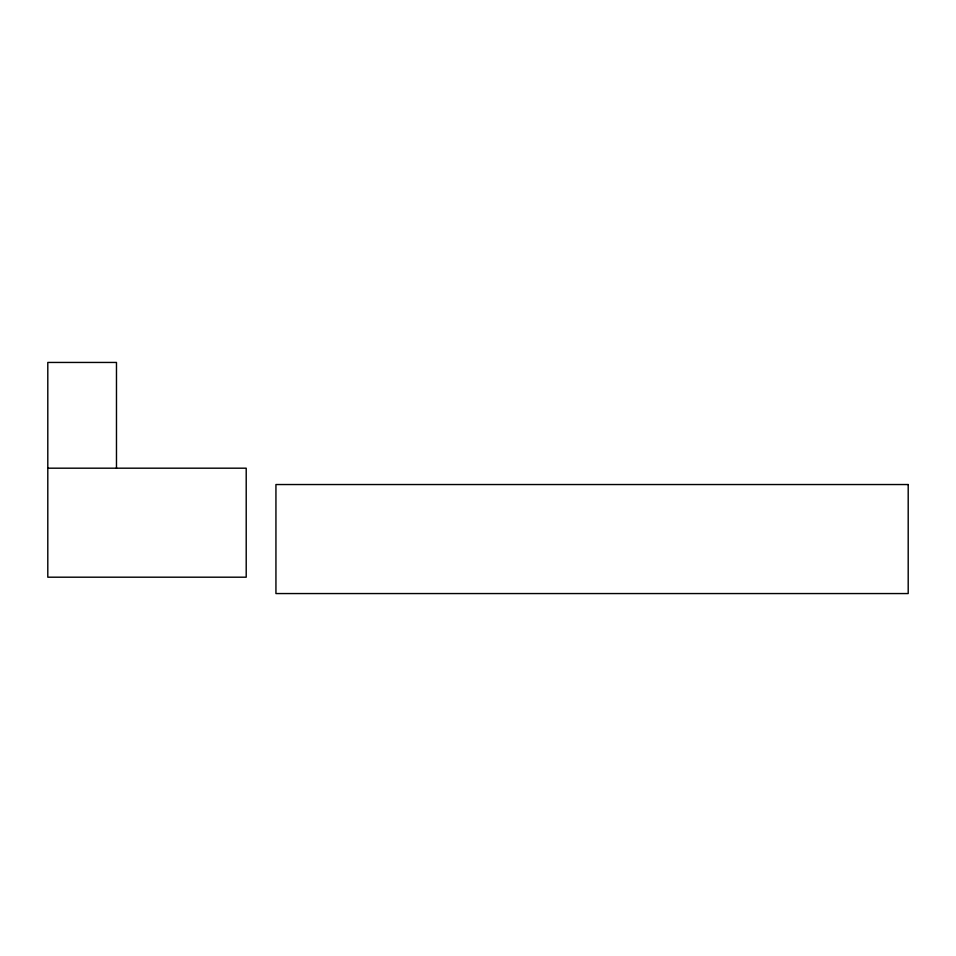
<?xml version="1.0" encoding="UTF-8"?>
<svg xmlns="http://www.w3.org/2000/svg" width="956" height="956" viewBox="0 0 956 956"><rect width="100%" height="100%" fill="white"/><g stroke="black" fill="none" stroke-linecap="round" stroke-linejoin="round"><path stroke-width="1.43" d="M47.8 468.189L246.206 468.189L246.206 577.197L47.8 577.197L47.8 362.444L116.477 362.444L116.477 468.189M908.2 484.537L275.937 484.537L275.937 593.557L908.2 593.557L908.2 484.537"/></g></svg>
